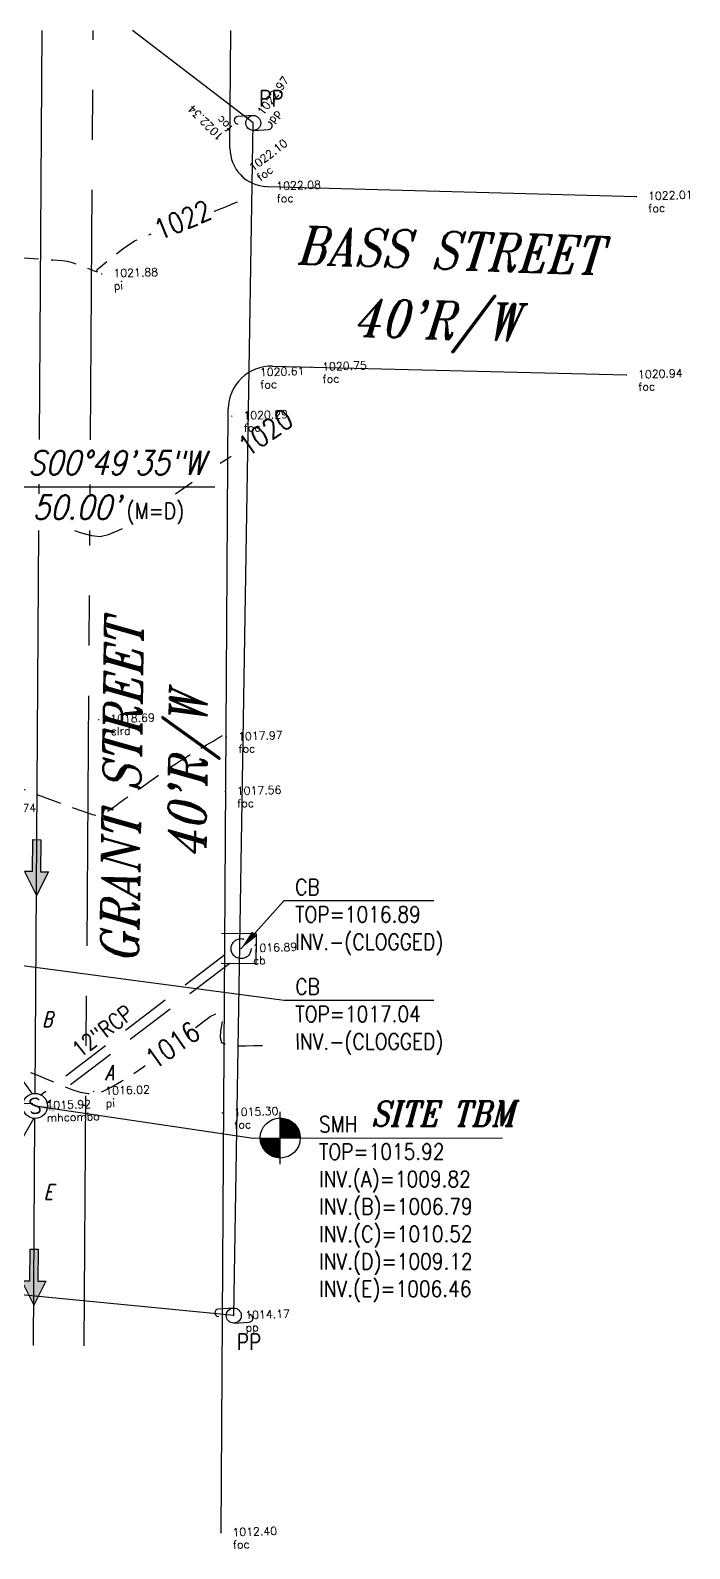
# Model space of a CAD drawing. Extents: x 1086 to 1385, y 787 to 1056.
# Drawn here: x 1319.1 to 1384.9, y 796.9 to 948.7 of the extents above; entities that cross this region are included whole.
import ezdxf
from ezdxf.enums import TextEntityAlignment as Align

# ---------------------------------------------------------------- set-up
doc = ezdxf.new("R2010")
doc.units = 0
doc.header["$LTSCALE"] = 20
doc.header["$MEASUREMENT"] = 0
doc.header["$PDMODE"] = 2
doc.header["$PDSIZE"] = 0.025
for name, pattern in [('CENTER', [2, 1.25, -0.25, 0.25, -0.25]), ('DASHED2', [0.375, 0.25, -0.125]), ('HIDDEN', [0.375, 0.25, -0.125]), ('HIDDEN2', [0.1875, 0.125, -0.0625]), ('HIDDENX2', [0.75, 0.5, -0.25])]:
    doc.linetypes.add(name, pattern=pattern)
doc.layers.get('0').update_dxf_attribs({"linetype": 'CONTINUOUS'})
for name, color, linetype in [('CALLS', 3, 'CONTINUOUS'), ('CL', 2, 'CENTER'), ('CONT-LBLS', 2, 'HIDDENX2'), ('CONT-MJR', 41, 'HIDDEN'), ('CONT-MNR', 35, 'HIDDEN2'), ('CURB', 1, 'CONTINUOUS'), ('DESC', 2, 'CONTINUOUS'), ('ELEV', 6, 'CONTINUOUS'), ('LIGHT', 2, 'CONTINUOUS'), ('POW', 4, 'POWERLINE'), ('PTS', 2, 'CONTINUOUS'), ('SEWER', 6, 'SEWERLINE1'), ('STORM', 4, 'DASHED2'), ('TEXTM', 2, 'CONTINUOUS')]:
    doc.layers.add(name, color=color, linetype=linetype)
doc.styles.add('L100', font='simplex.shx', dxfattribs={"width": 0.85, "height": 2})
doc.styles.add('L120', font='simplex.shx', dxfattribs={"width": 0.85, "oblique": 15, "height": 2.4})
doc.styles.add('L60', font='simplex.shx', dxfattribs={"width": 0.75, "oblique": 15, "height": 1.5})
doc.styles.add('L80', font='simplex.shx', dxfattribs={"width": 0.85, "height": 1.6})
doc.styles.add('Q200', font='ROMANT.shx', dxfattribs={"width": 0.85, "oblique": 15, "height": 3.7778})
doc.styles.add('S6', font='SIMPLEX', dxfattribs={"height": 0.083333})
doc.styles.add('SHR', font='SIMPLEX', dxfattribs={"height": 1})
doc.styles.get("Standard").update_dxf_attribs({"font": 'ROMANS'})
doc.linetypes.add('POWERLINE', pattern='A,0.9,-0.27,["/\\/\\/\\/",STANDARD,S=0.05,R=0,X=-0.28,Y=-0.02],-0.1', length=1.27)
doc.linetypes.add('SEWERLINE1', pattern='A,0.8,-0.27,["SS",STANDARD,S=0.05,R=0,X=-0.15,Y=-0.02],-0.1', length=1.17)
doc.dimstyles.get("Standard").update_dxf_attribs({"dimtxt": 0.18, "dimasz": 0.18, "dimexe": 0.18, "dimexo": 0.0625, "dimgap": 0.09, "dimtad": 0, "dimtih": 1, "dimtoh": 1, "dimdec": 4, "dimzin": 0, "dimtxsty": 'STANDARD', "dimcen": 0.09, "dimazin": 3, "dimtfac": 1, "dimtdec": 4, "dimtofl": 0, "dimtmove": 0, "dimatfit": 3, "dimtolj": 1, "dimtzin": 0})

# ---------------------------------------------------------------- blocks, each defined once
blk = doc.blocks.new('POINT')
blk.add_point((0, 0))
at = {"layer": 'DESC', "style": 'S6'}
blk.add_attdef('DESC', (0.119, -0.17), '', height=0.0833, dxfattribs=at)
at = {"layer": 'ELEV', "style": 'S6'}
blk.add_attdef('ELEV', (0.119, -0.04), '', height=0.0833, dxfattribs=at)
blk = doc.blocks.new('SMH')
blk.add_circle((0, 0), 0.0625)
at = {"style": 'SHR'}
blk.add_text('S', height=0.075, dxfattribs=at).set_placement((0, -0.0375), align=Align.CENTER)
blk = doc.blocks.new('TF')
for p, q in [((0.0012, -0.0199), (0.0012, 0.0201)), ((0.0012, 0.0201), (0.1612, 0.0201)), ((0.1612, 0.0201), (0.1612, 0.0601)), ((0.1612, 0.0601), (0.2812, 0.0001)), ((0.1612, -0.0599), (0.2812, 0.0001)), ((0.1612, -0.0199), (0.0012, -0.0199)), ((0.1612, -0.0199), (0.1612, -0.0599))]:
    blk.add_line(p, q)
for points in [[(0.0012, 0.0201), (0.0012, -0.0199), (0.1612, 0.0201), (0.1612, -0.0199)], [(0.1612, -0.0599), (0.1612, 0.0601), (0.2812, 0.0001), (0.1612, 0.0601)]]:
    blk.add_solid(points)
blk = doc.blocks.new('BM')
for p, q in [((0, -0.13), (0, 0.13)), ((-0.13, 0), (0.13, 0))]:
    blk.add_line(p, q)
at = {"const_width": 0.1}
for points in [[(0.05, 0, 0.414214), (0, 0.05, 1)], [(-0.05, 0, 0.414214), (0, -0.05, 1)]]:
    blk.add_lwpolyline(points, format="xyb", dxfattribs=at)
blk.add_circle((0, 0), 0.1)
blk = doc.blocks.new('U_POLE')
for p, q in [((0, 0.0375), (-0.075, 0.0375)), ((0, -0.0375), (0.075, -0.0375))]:
    blk.add_line(p, q)
blk.add_circle((0, 0), 0.0375)
for centre, start, end in [((-0.075, 0.01875), 90, 270), ((0.075, -0.01875), 270, 90)]:
    blk.add_arc(centre, 0.01875, start, end)

msp = doc.modelspace()

# ---------------------------------------------------------------- linework, layer by layer
at = {"layer": 'CL'}
for p, q in [((1325.07, 907.77), (1325.35, 948.71)), ((1325.04, 902.38), (1325.04, 903.31)), ((1324.46, 817.21), (1325.01, 898.72)), ((1124.43, 848.2), (1324.63, 841.27))]:
    msp.add_line(p, q, dxfattribs=at)
at = {"layer": 'CONT-MJR', "elevation": 1020, "flags": 128}
for points in [[(1338.03, 905.44), (1338.23, 905.57), (1338.72, 905.88), (1339.14, 906.15)], [(1333.58, 902.39), (1335.25, 903.55)], [(1323.49, 898.72), (1324.04, 898.53), (1325.19, 898.22), (1326.04, 898.13), (1326.87, 898.32), (1327.9, 898.74), (1328.33, 898.97)]]:
    msp.add_lwpolyline(points, dxfattribs=at)
at = {"layer": 'CONT-MNR', "flags": 128}
for points, elevation in [([(1337.44, 930.64), (1337.5, 930.66), (1337.88, 930.8), (1338.24, 930.95), (1338.65, 931.12), (1339.08, 931.3), (1339.49, 931.48), (1339.84, 931.62)], 1022), ([(1311.51, 921.03), (1311.51, 926.38), (1314.76, 926.18), (1316.63, 926.08), (1318.41, 925.97), (1320.01, 925.87), (1321.33, 925.78), (1322.27, 925.7), (1322.74, 925.65), (1323.25, 925.51), (1323.88, 925.3), (1324.53, 925.05), (1325.12, 924.81), (1325.56, 924.64), (1325.74, 924.59), (1325.75, 924.69), (1325.75, 924.8), (1325.91, 924.94), (1326.32, 925.29), (1326.9, 925.77), (1327.59, 926.32), (1328.31, 926.87), (1328.99, 927.35), (1329.55, 927.7), (1330.11, 927.96), (1330.99, 928.32), (1331.15, 928.38)], 1022), ([(1299.38, 860.41), (1299.69, 861.06), (1300.1, 861.81), (1300.39, 862.17), (1300.89, 862.31), (1301.54, 862.32), (1302.22, 862.25), (1302.81, 862.17), (1303.2, 862.15), (1303.56, 862.17), (1303.99, 862.19), (1304.39, 862.27), (1304.68, 862.44), (1304.77, 862.8), (1304.82, 863.5), (1304.85, 864.41), (1304.86, 865.37), (1304.86, 866.25), (1304.86, 866.9), (1304.88, 867.16), (1305.02, 867.19), (1305.18, 867.18), (1305.45, 867.21), (1306.12, 867.3), (1307.06, 867.42), (1308.13, 867.56), (1309.21, 867.71), (1310.15, 867.85), (1310.84, 867.97), (1311.13, 868.06), (1311.21, 868.29), (1311.2, 868.59), (1311.18, 868.86), (1311.19, 869.2), (1311.19, 869.95), (1311.21, 870.98), (1311.22, 872.15), (1311.25, 873.32), (1311.28, 874.34), (1311.32, 875.07), (1311.37, 875.38), (1311.57, 875.43), (1311.84, 875.38), (1312.07, 875.32), (1312.41, 875.19), (1313.27, 874.86), (1314.52, 874.36), (1316.06, 873.76), (1317.79, 873.08), (1319.59, 872.39), (1321.34, 871.72), (1322.95, 871.12), (1324.3, 870.65), (1325.28, 870.33), (1325.78, 870.23), (1326.21, 870.35), (1326.68, 870.58), (1327.15, 870.9), (1327.61, 871.24), (1328.04, 871.57), (1328.42, 871.84), (1328.8, 872.09), (1329.36, 872.48), (1330.06, 872.97), (1330.84, 873.52), (1331.64, 874.08), (1332.41, 874.61), (1333.09, 875.08), (1333.62, 875.43), (1334.24, 875.82), (1335.01, 876.29), (1335.85, 876.8), (1336.68, 877.29), (1337.39, 877.71), (1337.91, 878.02), (1338.15, 878.16), (1338.32, 878.27), (1338.51, 878.39), (1338.69, 878.5)], 1018), ([(1335.56, 849), (1335.64, 849.06), (1336.37, 849.65), (1337.04, 850.12), (1337.6, 850.41), (1338, 850.43), (1338.23, 850.05), (1338.21, 849.43), (1338.08, 848.71), (1338.02, 848.03), (1338.18, 847.55), (1338.54, 847.37), (1339.11, 847.27), (1339.82, 847.22), (1340.61, 847.22), (1341.4, 847.23), (1342.13, 847.24), (1342.74, 847.23)], 1016), ([(1304.17, 838.91), (1304.31, 839.1), (1305.12, 840.2), (1305.77, 841.05), (1306.18, 841.6), (1306.62, 842.18), (1307.16, 842.88), (1307.76, 843.64), (1308.38, 844.41), (1308.97, 845.13), (1309.5, 845.73), (1309.93, 846.17), (1310.2, 846.39), (1310.56, 846.47), (1310.99, 846.48), (1311.45, 846.44), (1311.89, 846.37), (1312.27, 846.31), (1312.65, 846.23), (1313.34, 846.07), (1314.25, 845.83), (1315.29, 845.56), (1316.39, 845.27), (1317.47, 844.97), (1318.43, 844.71), (1319.19, 844.49), (1319.89, 844.25), (1320.66, 843.92), (1321.49, 843.56), (1322.36, 843.18), (1323.22, 842.85), (1324.06, 842.58), (1324.85, 842.43), (1325.56, 842.42), (1326.27, 842.63), (1327.16, 843.06), (1328.19, 843.66), (1329.28, 844.36), (1330.38, 845.12), (1330.54, 845.24)], 1016)]:
    msp.add_lwpolyline(points, dxfattribs=dict(at, elevation=elevation))
at = {"layer": 'CURB'}
for p, q in [((1339.01, 936.94), (1339.08, 948.72)), ((1342.72, 933.1), (1379.62, 932.11)), ((1343.25, 915.15), (1378.62, 914.27)), ((1338.13, 798.53), (1338.84, 910.88))]:
    msp.add_line(p, q, dxfattribs=at)
for centre, radius, start, end in [((1342.82, 936.91), 3.81, 179.637, 268.4683), ((1343.14, 910.85), 4.3, 88.5797, 179.637)]:
    msp.add_arc(centre, radius, start, end, dxfattribs=at)
at = {"layer": 'POW', "ltscale": 0.8}
for p, q in [((1341.34, 939.46), (1329.29, 948.71)), ((1339.39, 820.24), (1341.34, 939.46)), ((1339.39, 820.24), (1238.02, 830.13))]:
    msp.add_line(p, q, dxfattribs=at)
at = {"layer": 'SEWER'}
for p, q in [((1319.98, 907.81), (1320.25, 948.7)), ((1319.94, 902.38), (1319.95, 903.35)), ((1319.55, 842.45), (1319.92, 898.72)), ((1319.38, 817.25), (1319.53, 839.95))]:
    msp.add_line(p, q, dxfattribs=at)
at = {"layer": 'STORM'}
for p, q in [((1341.63, 858.41), (1338.15, 858.43)), ((1341.63, 858.41), (1341.61, 855.41)), ((1319.28, 842.42), (1309.45, 856.14)), ((1338.5, 856.31), (1320.15, 842.29)), ((1338.99, 855.43), (1320.75, 841.5)), ((1341.61, 855.41), (1338.13, 855.43)), ((1319.41, 839.96), (1310.5, 824.31))]:
    msp.add_line(p, q, dxfattribs=at)
msp.add_circle((1340.12, 856.92), 1, dxfattribs=at)

# ---------------------------------------------------------------- block references
at = {"layer": 'POW', "xscale": 20, "yscale": 20, "zscale": 20, "rotation": 3.650108568028308}
for p in [(1341.34, 939.46), (1339.39, 820.24)]:
    msp.add_blockref('U_POLE', p, dxfattribs=at)
at = {"layer": 'PTS'}
ref = msp.add_blockref('POINT', (1341.34, 939.46), dxfattribs=dict(at, xscale=9.6, yscale=9.6, zscale=9.6, rotation=53.73567913136768))
ref.add_attrib('ELEV', '1022.97', (1342.33, 940.15), dxfattribs={"layer": 'ELEV', "height": 0.8, "rotation": 53.7357, "style": 'S6'})
ref.add_attrib('DESC', 'pp', (1343.33, 939.41), dxfattribs={"layer": 'DESC', "height": 0.8, "rotation": 53.7357, "style": 'S6'})
ref = msp.add_blockref('POINT', (1338.98, 937.1), dxfattribs=dict(at, xscale=9.6, yscale=9.6, zscale=9.6, rotation=134.8579869215665))
ref.add_attrib('ELEV', '1022.34', (1338.44, 938.18), dxfattribs={"layer": 'ELEV', "height": 0.8, "rotation": 134.858, "style": 'S6'})
ref.add_attrib('DESC', 'foc', (1339.32, 939.06), dxfattribs={"layer": 'DESC', "height": 0.8, "rotation": 134.858, "style": 'S6'})
ref = msp.add_blockref('POINT', (1340.16, 934.19), dxfattribs=dict(at, xscale=9.6, yscale=9.6, zscale=9.6, rotation=37.48088968843015))
ref.add_attrib('ELEV', '1022.10', (1341.3, 934.57), dxfattribs={"layer": 'ELEV', "height": 0.8, "rotation": 37.4809, "style": 'S6'})
ref.add_attrib('DESC', 'foc', (1342.06, 933.59), dxfattribs={"layer": 'DESC', "height": 0.8, "rotation": 37.4809, "style": 'S6'})
ref = msp.add_blockref('POINT', (1342.5, 933.11), dxfattribs=dict(at, xscale=9.6, yscale=9.6, zscale=9.6, rotation=1.78283024572904))
ref.add_attrib('ELEV', '1022.08', (1343.65, 932.76), dxfattribs={"layer": 'ELEV', "height": 0.8, "rotation": 1.7828, "style": 'S6'})
ref.add_attrib('DESC', 'foc', (1343.69, 931.51), dxfattribs={"layer": 'DESC', "height": 0.8, "rotation": 1.7828, "style": 'S6'})
ref = msp.add_blockref('POINT', (1379.62, 932.11), dxfattribs=dict(at, xscale=9.6, yscale=9.6, zscale=9.6, rotation=1.78283024572904))
ref.add_attrib('ELEV', '1022.01', (1380.78, 931.76), dxfattribs={"layer": 'ELEV', "height": 0.8, "rotation": 1.7828, "style": 'S6'})
ref.add_attrib('DESC', 'foc', (1380.81, 930.52), dxfattribs={"layer": 'DESC', "height": 0.8, "rotation": 1.7828, "style": 'S6'})
ref = msp.add_blockref('POINT', (1326.22, 924.38), dxfattribs=dict(at, xscale=9.6, yscale=9.6, zscale=9.6, rotation=1.78283024572904))
ref.add_attrib('ELEV', '1021.88', (1327.38, 924.03), dxfattribs={"layer": 'ELEV', "height": 0.8, "rotation": 1.7828, "style": 'S6'})
ref.add_attrib('DESC', 'pi', (1327.42, 922.79), dxfattribs={"layer": 'DESC', "height": 0.8, "rotation": 1.7828, "style": 'S6'})
ref = msp.add_blockref('POINT', (1347.08, 915.05), dxfattribs=dict(at, xscale=9.6, yscale=9.6, zscale=9.6, rotation=1.78283024572904))
ref.add_attrib('ELEV', '1020.75', (1348.23, 914.7), dxfattribs={"layer": 'ELEV', "height": 0.8, "rotation": 1.7828, "style": 'S6'})
ref.add_attrib('DESC', 'foc', (1348.27, 913.46), dxfattribs={"layer": 'DESC', "height": 0.8, "rotation": 1.7828, "style": 'S6'})
ref = msp.add_blockref('POINT', (1340.86, 914.49), dxfattribs=dict(at, xscale=9.6, yscale=9.6, zscale=9.6, rotation=1.78283024572904))
ref.add_attrib('ELEV', '1020.61', (1342.01, 914.14), dxfattribs={"layer": 'ELEV', "height": 0.8, "rotation": 1.7828, "style": 'S6'})
ref.add_attrib('DESC', 'foc', (1342.05, 912.9), dxfattribs={"layer": 'DESC', "height": 0.8, "rotation": 1.7828, "style": 'S6'})
ref = msp.add_blockref('POINT', (1378.62, 914.27), dxfattribs=dict(at, xscale=9.6, yscale=9.6, zscale=9.6, rotation=1.78283024572904))
ref.add_attrib('ELEV', '1020.94', (1379.78, 913.92), dxfattribs={"layer": 'ELEV', "height": 0.8, "rotation": 1.7828, "style": 'S6'})
ref.add_attrib('DESC', 'foc', (1379.81, 912.68), dxfattribs={"layer": 'DESC', "height": 0.8, "rotation": 1.7828, "style": 'S6'})
ref = msp.add_blockref('POINT', (1339.21, 910.16), dxfattribs=dict(at, xscale=9.6, yscale=9.6, zscale=9.6, rotation=1.78283024572904))
ref.add_attrib('ELEV', '1020.29', (1340.36, 909.81), dxfattribs={"layer": 'ELEV', "height": 0.8, "rotation": 1.7828, "style": 'S6'})
ref.add_attrib('DESC', 'foc', (1340.4, 908.57), dxfattribs={"layer": 'DESC', "height": 0.8, "rotation": 1.7828, "style": 'S6'})
ref = msp.add_blockref('POINT', (1325.91, 879.84), dxfattribs=dict(at, xscale=9.6, yscale=9.6, zscale=9.6, rotation=1.78283024572904))
ref.add_attrib('ELEV', '1018.69', (1327.06, 879.49), dxfattribs={"layer": 'ELEV', "height": 0.8, "rotation": 1.7828, "style": 'S6'})
ref.add_attrib('DESC', 'clrd', (1327.1, 878.25), dxfattribs={"layer": 'DESC', "height": 0.8, "rotation": 1.7828, "style": 'S6'})
ref = msp.add_blockref('POINT', (1338.68, 878.08), dxfattribs=dict(at, xscale=9.6, yscale=9.6, zscale=9.6, rotation=1.78283024572904))
ref.add_attrib('ELEV', '1017.97', (1339.83, 877.73), dxfattribs={"layer": 'ELEV', "height": 0.8, "rotation": 1.7828, "style": 'S6'})
ref.add_attrib('DESC', 'foc', (1339.87, 876.49), dxfattribs={"layer": 'DESC', "height": 0.8, "rotation": 1.7828, "style": 'S6'})
ref = msp.add_blockref('POINT', (1338.54, 872.62), dxfattribs=dict(at, xscale=9.6, yscale=9.6, zscale=9.6, rotation=1.78283024572904))
ref.add_attrib('ELEV', '1017.56', (1339.7, 872.27), dxfattribs={"layer": 'ELEV', "height": 0.8, "rotation": 1.7828, "style": 'S6'})
ref.add_attrib('DESC', 'foc', (1339.74, 871.03), dxfattribs={"layer": 'DESC', "height": 0.8, "rotation": 1.7828, "style": 'S6'})
ref = msp.add_blockref('POINT', (1314.05, 870.81), dxfattribs=dict(at, xscale=9.6, yscale=9.6, zscale=9.6, rotation=1.78283024572904))
ref.add_attrib('ELEV', '1017.74', (1315.21, 870.46), dxfattribs={"layer": 'ELEV', "height": 0.8, "rotation": 1.7828, "style": 'S6'})
ref.add_attrib('DESC', 'wv', (1315.25, 869.22), dxfattribs={"layer": 'DESC', "height": 0.8, "rotation": 1.7828, "style": 'S6'})
ref = msp.add_blockref('POINT', (1340.12, 856.92), dxfattribs=dict(at, xscale=9.6, yscale=9.6, zscale=9.6, rotation=1.78283024572904))
ref.add_attrib('ELEV', '1016.89', (1341.28, 856.57), dxfattribs={"layer": 'ELEV', "height": 0.8, "rotation": 1.7828, "style": 'S6'})
ref.add_attrib('DESC', 'cb', (1341.32, 855.33), dxfattribs={"layer": 'DESC', "height": 0.8, "rotation": 1.7828, "style": 'S6'})
ref = msp.add_blockref('POINT', (1325.41, 842.66), dxfattribs=dict(at, xscale=9.6, yscale=9.6, zscale=9.6, rotation=1.78283024572904))
ref.add_attrib('ELEV', '1016.02', (1326.57, 842.31), dxfattribs={"layer": 'ELEV', "height": 0.8, "rotation": 1.7828, "style": 'S6'})
ref.add_attrib('DESC', 'pi', (1326.61, 841.07), dxfattribs={"layer": 'DESC', "height": 0.8, "rotation": 1.7828, "style": 'S6'})
ref = msp.add_blockref('POINT', (1319.54, 841.2), dxfattribs=dict(at, xscale=9.6, yscale=9.6, zscale=9.6, rotation=1.78283024572904))
ref.add_attrib('ELEV', '1015.92', (1320.69, 840.85), dxfattribs={"layer": 'ELEV', "height": 0.8, "rotation": 1.7828, "style": 'S6'})
ref.add_attrib('DESC', 'mhcombo', (1320.73, 839.61), dxfattribs={"layer": 'DESC', "height": 0.8, "rotation": 1.7828, "style": 'S6'})
ref = msp.add_blockref('POINT', (1338.26, 840.51), dxfattribs=dict(at, xscale=9.6, yscale=9.6, zscale=9.6, rotation=1.78283024572904))
ref.add_attrib('ELEV', '1015.30', (1339.41, 840.16), dxfattribs={"layer": 'ELEV', "height": 0.8, "rotation": 1.7828, "style": 'S6'})
ref.add_attrib('DESC', 'foc', (1339.45, 838.91), dxfattribs={"layer": 'DESC', "height": 0.8, "rotation": 1.7828, "style": 'S6'})
ref = msp.add_blockref('POINT', (1339.39, 820.24), dxfattribs=dict(at, xscale=9.6, yscale=9.6, zscale=9.6, rotation=1.78283024572904))
ref.add_attrib('ELEV', '1014.17', (1340.55, 819.89), dxfattribs={"layer": 'ELEV', "height": 0.8, "rotation": 1.7828, "style": 'S6'})
ref.add_attrib('DESC', 'pp', (1340.59, 818.64), dxfattribs={"layer": 'DESC', "height": 0.8, "rotation": 1.7828, "style": 'S6'})
ref = msp.add_blockref('POINT', (1338.11, 798.53), dxfattribs=dict(at, xscale=9.6, yscale=9.6, zscale=9.6, rotation=1.78283024572904))
ref.add_attrib('ELEV', '1012.40', (1339.27, 798.18), dxfattribs={"layer": 'ELEV', "height": 0.8, "rotation": 1.7828, "style": 'S6'})
ref.add_attrib('DESC', 'foc', (1339.31, 796.93), dxfattribs={"layer": 'DESC', "height": 0.8, "rotation": 1.7828, "style": 'S6'})
at = {"layer": 'SEWER', "xscale": 20, "yscale": 20, "zscale": 20, "rotation": 3.650108568028308}
msp.add_blockref('SMH', (1319.54, 841.2), dxfattribs=at)
at = {"layer": 'TEXTM', "xscale": 20, "yscale": 20, "zscale": 20}
for name, p, rotation in [('TF', (1319.71, 867.84), 269.6231846647984), ('BM', (1344.03, 837.99), 0.04035393907949758), ('TF', (1319.44, 826.9), 269.6136980808984)]:
    msp.add_blockref(name, p, dxfattribs=dict(at, rotation=rotation))

# ---------------------------------------------------------------- texts
at = {"layer": 'CALLS', "char_height": 2.4, "style": 'L120'}
for s, insert, attachment_point in [('S00°49\'35"W', (1327.65, 904.3), 8), ("50.00'", (1323.66, 902.24), 2)]:
    msp.add_mtext(s, dxfattribs=dict(at, insert=insert, attachment_point=attachment_point))
at = {"layer": 'CONT-LBLS', "style": 'L100', "width": 0.85}
for s, rotation, p in [('1022', 22.9122, (1331.98, 927.71)), ('1020', 35.105, (1340.76, 906.04)), ('1016', 35.105, (1331.47, 844.79))]:
    msp.add_text(s, height=2, rotation=rotation, dxfattribs=at).set_placement(p)
at = {"layer": 'LIGHT', "style": 'Q200', "oblique": 15, "width": 0.85}
for s, height, rotation, p in [('BASS STREET', 3.7778, 357.9787, (1345.55, 925.38)), ("40'R/W", 3.778, 357.9787, (1351.25, 918.17)), ('GRANT STREET', 3.7778, 89.1984, (1329.84, 855.36)), ("40'R/W", 3.778, 89.1984, (1336.56, 865.9))]:
    msp.add_text(s, height=height, rotation=rotation, dxfattribs=at).set_placement(p)
at = {"layer": 'TEXTM', "style": 'L80', "width": 0.85}
for s, rotation, p in [('PP', 0.0404, (1341.92, 941.12)), ('(M=D)', 0.0404, (1328.68, 899.87)), ('CB', 0.0404, (1345.53, 862.28)), ('TOP=1016.89', 0.0404, (1345.53, 859.54)), ('INV.-(CLOGGED)', 0.0404, (1345.53, 856.79)), ('CB', 0.0404, (1345.54, 852.32)), ('12"RCP', 37.2695, (1324.02, 845.94)), ('TOP=1017.04', 0.0404, (1345.54, 849.58)), ('INV.-(CLOGGED)', 0.0404, (1345.54, 846.83)), ('SMH', 0.0404, (1347.91, 838.56)), ('TOP=1015.92', 0.0404, (1347.91, 835.82)), ('INV.(A)=1009.82', 0.0404, (1347.91, 833.08)), ('INV.(B)=1006.79', 0.0404, (1347.92, 830.33)), ('INV.(C)=1010.52', 0.0404, (1347.92, 827.59)), ('INV.(D)=1009.12', 0.0404, (1347.92, 824.85)), ('INV.(E)=1006.46', 0.0404, (1347.92, 822.11)), ('PP', 0.0404, (1339.69, 816.8))]:
    msp.add_text(s, height=1.6, rotation=rotation, dxfattribs=at).set_placement(p)
at = {"layer": 'TEXTM', "oblique": 15}
for s, height, style, width, p in [('B', 1.5, 'L60', 0.75, (1320.25, 849.11)), ('A', 1.5, 'L60', 0.75, (1326.52, 843.77)), ('SITE TBM', 2.5, 'Q200', 0.85, (1353.11, 839.18)), ('E', 1.5, 'L60', 0.75, (1320.42, 831.83))]:
    msp.add_text(s, height=height, rotation=0.0404, dxfattribs=dict(at, style=style, width=width)).set_placement(p)

# ---------------------------------------------------------------- leaders
at = {"layer": 'TEXTM'}
for points in [[(1305.01, 898.87), (1315.77, 903.07), (1337.5, 903.09)], [(1340.12, 856.92), (1344.41, 861.72), (1359.36, 861.73)], [(1308.54, 856.55), (1344.42, 851.76), (1359.36, 851.77)], [(1319.54, 841.2), (1341.34, 837.99), (1366.22, 838.01)]]:
    msp.add_leader(points, dimstyle='STANDARD', override={"dimscale": 20, "dimtxt": 0.1, "dimasz": 0.1, "dimexe": 0.075, "dimexo": 0.05, "dimgap": 0.075, "dimtih": 0, "dimtoh": 0, "dimdec": 1, "dimzin": 7, "dimpost": "'", "dimtxsty": 'L60', "dimcen": 0.05, "dimaunit": 1, "dimtdec": 2, "dimtzin": 7}, dxfattribs=at)

doc.saveas('drawing.dxf')
